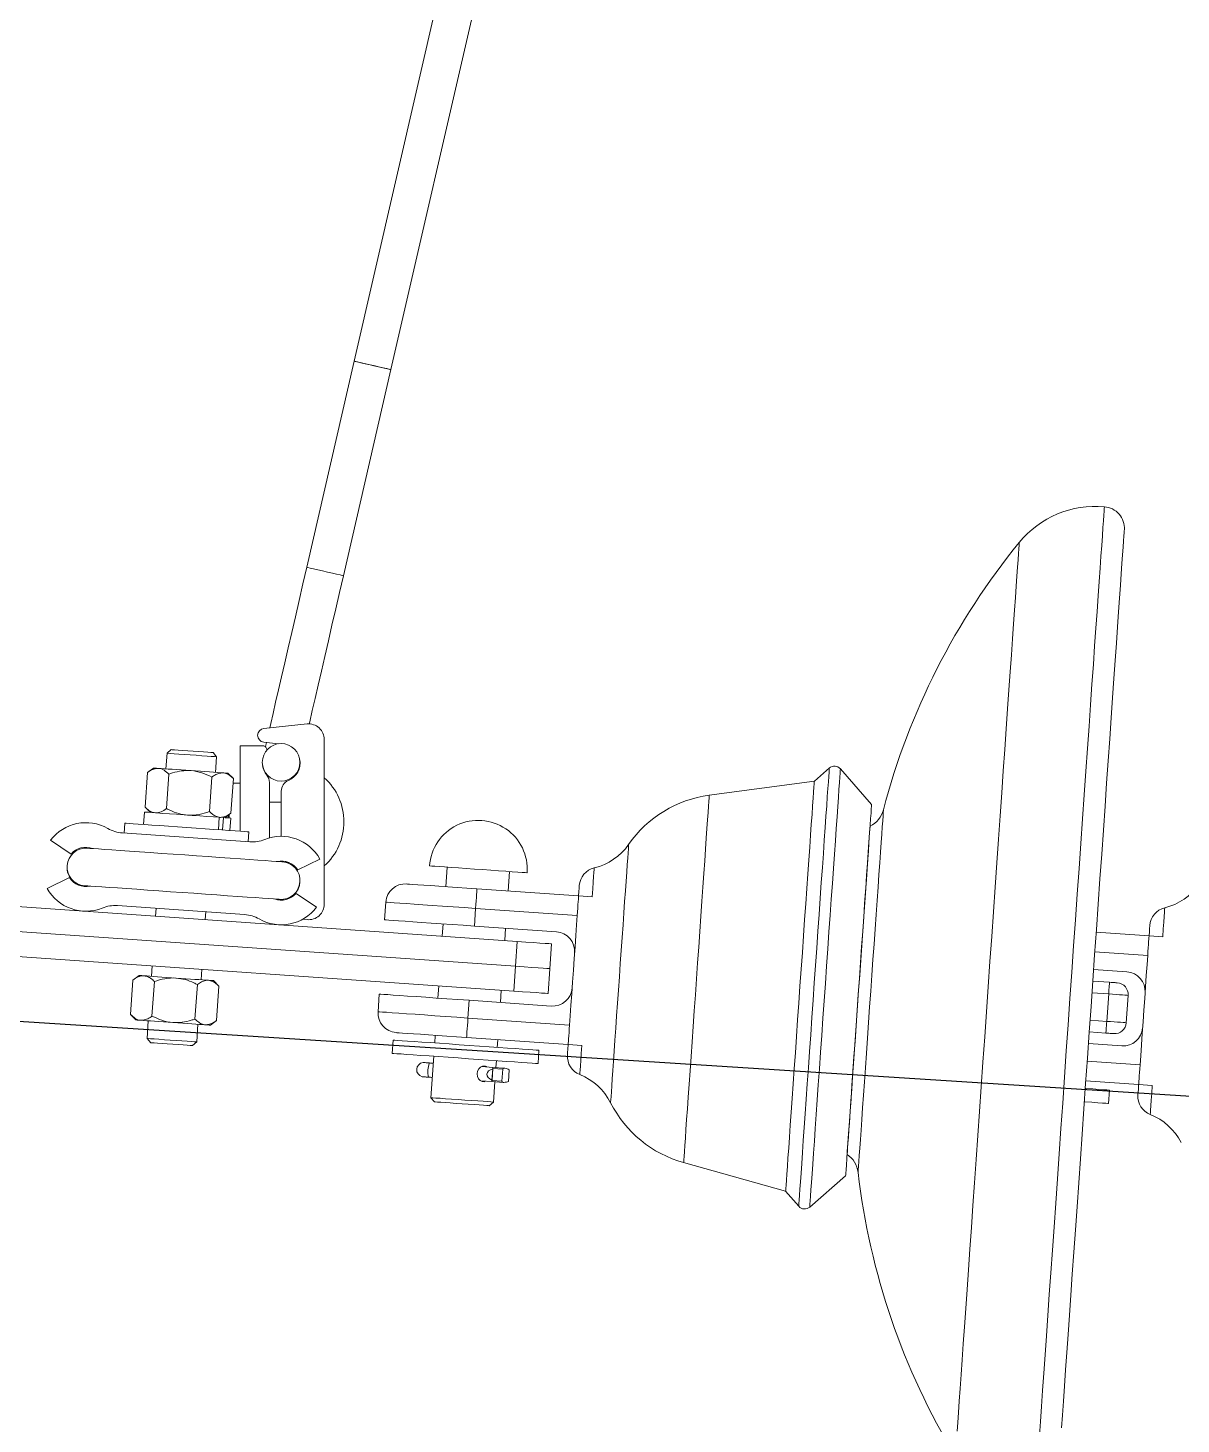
# Model space of a CAD drawing. Header units: millimetres. Extents: x 1587714 to 3094800, y -694377 to -413614.
# Drawn here: x 2355043.7 to 2355338.1, y -551056.4 to -550699.9 of the extents above; entities that cross this region are included whole.
import ezdxf

# ---------------------------------------------------------------- set-up
doc = ezdxf.new("R2010")
doc.units = ezdxf.units.MM

# ---------------------------------------------------------------- blocks, each defined once
blk = doc.blocks.new('poste RT1 vista lateral')
at = {"color": 7, "linetype": 'Continuous', "lineweight": 15}
for p, q in [((798.5706, 8549.7792), (662.911, 7960.5954)), ((672.2662, 7958.441), (808.4218, 8549.7792)), ((662.911, 7960.5954), (650.7945, 7907.9716)), ((660.1497, 7905.8182), (672.2662, 7958.441)), ((650.8714, 7867.9602), (639.8363, 7866.8034)), ((639.8197, 7863.3244), (643.4749, 7862.9057)), ((655.2884, 7821.9826), (655.2884, 7863.9824)), ((615.1303, 7860.4891), (614.8513, 7856.499)), ((616.1976, 7861.4171), (615.1303, 7860.4891)), ((627.7993, 7859.6032), (626.8715, 7860.6703)), ((639.6051, 7862.4098), (633.7837, 7862.4098)), ((633.7837, 7862.4098), (633.7837, 7840.585)), ((611.684, 7856.7202), (610.1255, 7855.5567)), ((627.5203, 7855.613), (627.7993, 7859.6032)), ((784.2155, 7856.7269), (780.3883, 7853.3995)), ((795.003, 7847.3656), (787.0371, 7856.5295)), ((609.5089, 7846.7391), (610.1255, 7855.5567)), ((614.9947, 7846.3547), (615.6114, 7855.1724)), ((625.9665, 7845.588), (626.5831, 7854.4056)), ((632.0689, 7854.0223), (630.6876, 7855.3917)), ((631.4524, 7845.2046), (632.0689, 7854.0223)), ((633.7837, 7852.8759), (631.9888, 7852.8759)), ((641.2837, 7838.877), (641.2837, 7852.998)), ((655.2885, 7854.2321), (655.2884, 7854.2321)), ((780.3883, 7853.3995), (753.5752, 7849.7832)), ((644.2837, 7850.7826), (644.2837, 7839.2823)), ((609.3826, 7845.4745), (609.1611, 7842.3073)), ((609.5089, 7846.7391), (610.8902, 7845.3686)), ((644.2837, 7847.9826), (641.2837, 7847.9826)), ((604.3342, 7842.6449), (604.157, 7840.111)), ((628.4684, 7844.1403), (628.2469, 7840.9722)), ((628.4684, 7844.1403), (629.5394, 7844.065)), ((629.5394, 7844.065), (629.3179, 7840.8978)), ((629.8938, 7844.0402), (631.4524, 7845.2046)), ((631.0197, 7844.8813), (631.0197, 7843.961)), ((631.18, 7840.7671), (631.4014, 7843.9343)), ((636.2359, 7837.868), (603.7508, 7840.1396)), ((635.8297, 7837.8966), (636.0069, 7840.4295)), ((585.385, 7838.2761), (590.6245, 7834.7418)), ((648.4833, 7830.6963), (654.1637, 7833.4668)), ((655.2884, 7831.732), (655.2885, 7831.732)), ((686.6261, 7831.4116), (686.2773, 7826.4239)), ((590.206, 7828.7566), (584.5256, 7825.9861)), ((702.2383, 7825.3081), (702.5871, 7830.2958)), ((653.3043, 7821.1768), (648.0647, 7824.7101)), ((694.2578, 7825.866), (720.1945, 7824.0521)), ((549.5718, 7823.2777), (704.5364, 7812.4411)), ((602.4534, 7821.5849), (634.9384, 7819.3133)), ((612.3613, 7820.8916), (612.2218, 7818.8965)), ((644.8297, 7823.2138), (643.4388, 7823.0546)), ((670.9651, 7822.4823), (670.6494, 7817.9686)), ((693.9091, 7820.8783), (693.5934, 7816.3645)), ((719.8457, 7819.0644), (693.9091, 7820.8783)), ((723.6772, 7823.8089), (720.1945, 7824.0521)), ((704.0935, 7806.1068), (548.0119, 7817.0207)), ((704.0923, 7806.1068), (548.0119, 7817.0207)), ((624.8909, 7818.0106), (625.0304, 7820.0057)), ((649.7943, 7818.1174), (650.8714, 7818.0039)), ((719.8457, 7819.0644), (719.6806, 7816.7031)), ((685.6129, 7816.9224), (685.3932, 7813.7801)), ((693.5934, 7816.3645), (714.5423, 7814.8997)), ((701.3542, 7812.6643), (701.5739, 7815.8066)), ((852.3521, 7814.811), (865.8388, 7813.8678)), ((869.3215, 7813.6237), (865.8388, 7813.8678)), ((548.6859, 7810.6081), (703.6494, 7799.7725)), ((704.5364, 7812.4411), (704.0935, 7806.1068)), ((712.882, 7805.4926), (713.325, 7811.8269)), ((865.4901, 7808.8801), (865.325, 7806.5188)), ((607.9806, 7803.7589), (606.4221, 7802.5954)), ((611.3359, 7806.2279), (611.1479, 7803.5376)), ((623.8169, 7802.6516), (624.005, 7805.342)), ((704.0923, 7806.1068), (703.6494, 7799.7725)), ((712.4391, 7799.1574), (712.882, 7805.4926)), ((851.6877, 7805.3095), (860.1866, 7804.7154)), ((606.4221, 7802.5954), (605.8055, 7793.7777)), ((611.9079, 7802.211), (611.2913, 7793.3934)), ((622.8797, 7801.4443), (622.2631, 7792.6266)), ((628.3655, 7801.0609), (626.9842, 7802.4304)), ((628.3655, 7801.0609), (627.7489, 7792.2432)), ((684.5073, 7801.1105), (684.2875, 7797.9681)), ((700.2485, 7796.8524), (700.4683, 7799.9947)), ((851.4785, 7802.3169), (855.7377, 7802.0184)), ((669.3241, 7799.0153), (669.0084, 7794.5015)), ((691.9524, 7792.8965), (692.2681, 7797.4102)), ((692.2681, 7797.4102), (713.2169, 7795.9454)), ((855.5284, 7799.0258), (855.0401, 7792.043)), ((860.5163, 7798.6777), (860.028, 7791.6939)), ((605.8055, 7793.7777), (607.1868, 7792.4073)), ((610.3541, 7792.186), (610.0381, 7787.6675)), ((626.1904, 7791.0788), (627.7489, 7792.2432)), ((691.9524, 7792.8965), (717.8891, 7791.0836)), ((717.8891, 7791.0836), (718.0542, 7793.4439)), ((622.7071, 7786.7815), (623.0231, 7791.3001)), ((683.6231, 7788.4667), (683.4871, 7786.5212)), ((854.8309, 7789.0503), (850.5716, 7789.3479)), ((610.0381, 7787.6675), (610.9659, 7786.5994)), ((621.6398, 7785.8536), (622.7071, 7786.7815)), ((672.8567, 7787.2641), (672.6193, 7783.869)), ((717.5403, 7786.0959), (691.6036, 7787.9088)), ((699.4481, 7785.4054), (699.5842, 7787.3509)), ((717.5403, 7786.0959), (721.023, 7785.8517)), ((850.3624, 7786.3553), (858.8612, 7785.7611)), ((682.1641, 7781.4209), (682.1534, 7781.4162)), ((683.2496, 7783.1261), (682.5105, 7772.5556)), ((699.0868, 7780.2384), (699.2107, 7782.0094)), ((709.841, 7781.2665), (710.0784, 7784.6615)), ((863.5334, 7780.8993), (863.6985, 7783.2596)), ((681.9002, 7777.796), (681.9101, 7777.7894)), ((698.3338, 7780.2908), (695.5206, 7780.4873)), ((698.2882, 7779.9561), (698.0813, 7776.9969)), ((698.109, 7776.9578), (698.3211, 7779.9904)), ((701.3171, 7780.082), (698.3338, 7780.2908)), ((700.6278, 7776.7813), (700.8398, 7779.815)), ((702.5155, 7779.6605), (702.3085, 7776.7012)), ((695.2639, 7776.8557), (698.0799, 7776.6593)), ((698.0799, 7776.6593), (701.0632, 7776.4504)), ((698.4715, 7771.4388), (698.8328, 7776.6058)), ((863.1846, 7775.9106), (849.698, 7776.8538)), ((855.4853, 7771.0822), (855.7228, 7774.4772)), ((863.1846, 7775.9106), (866.6673, 7775.6674)), ((682.5105, 7772.5556), (683.4383, 7771.4884)), ((697.4042, 7770.5119), (698.4715, 7771.4388)), ((747.0151, 7755.9693), (773.0639, 7748.6556)), ((779.2124, 7744.6311), (788.3761, 7752.5971)), ((773.0639, 7748.6556), (776.3908, 7744.8285))]:
    blk.add_line(p, q, dxfattribs=at)
at = {"color": 8, "linetype": 'Continuous', "lineweight": 15}
for p, q in [((865.4901, 7808.8801), (852.0034, 7809.8233)), ((855.5284, 7799.0258), (851.2693, 7799.3243)), ((850.7809, 7792.3405), (855.0401, 7792.043)), ((850.0468, 7781.8415), (863.5334, 7780.8993)), ((695.5101, 7780.4825), (698.3318, 7780.2851)), ((698.3211, 7779.9904), (700.8398, 7779.815)), ((695.2517, 7776.8624), (698.0786, 7776.665)), ((698.109, 7776.9578), (700.6278, 7776.7813))]:
    blk.add_line(p, q, dxfattribs=at)
at = {"color": 7, "linetype": 'Continuous', "lineweight": 15, "flags": 128}
for points in [[(672.2662, 7958.441), (672.2553, 7958.4439), (671.9961, 7958.503), (671.4101, 7958.6384), (670.5406, 7958.8387), (669.4522, 7959.0886), (668.2255, 7959.3709), (666.9517, 7959.6646), (665.725, 7959.9469), (664.6366, 7960.1977), (663.7671, 7960.398), (663.1811, 7960.5324), (662.9219, 7960.5925), (662.911, 7960.5954)], [(662.911, 7960.5954), (663.0845, 7960.5553), (663.592, 7960.438), (664.3959, 7960.253), (665.4366, 7960.0136), (666.6369, 7959.7371), (667.9078, 7959.4443), (669.155, 7959.1572), (670.2861, 7958.8969), (671.2171, 7958.6823), (671.8789, 7958.5297), (672.2227, 7958.4506), (672.2662, 7958.441)], [(650.7945, 7907.9716), (649.8167, 7903.7249), (648.8464, 7899.5106), (647.8908, 7895.3612), (646.9574, 7891.3071), (646.0532, 7887.3799), (645.185, 7883.6091), (644.3596, 7880.0242), (643.5831, 7876.652), (642.8615, 7873.5182), (642.2003, 7870.6467), (641.6045, 7868.0584), (641.3522, 7866.9627)], [(651.4375, 7867.9793), (651.5555, 7868.4924), (652.2167, 7871.3639), (652.9383, 7874.4977), (653.7148, 7877.8698), (654.5403, 7881.4557), (655.4084, 7885.2255), (656.3126, 7889.1528), (657.2461, 7893.2068), (658.2016, 7897.3572), (659.1719, 7901.5715), (660.1497, 7905.8182)], [(627.7993, 7859.6032), (627.6879, 7859.6108), (627.2241, 7859.6432), (626.4255, 7859.6995), (625.3386, 7859.7758), (624.0265, 7859.8673), (622.5657, 7859.9694), (621.0408, 7860.0762), (619.5405, 7860.1811), (618.1521, 7860.2784), (616.9563, 7860.3613), (616.0224, 7860.4271), (615.4049, 7860.4701), (615.1395, 7860.4882), (615.1303, 7860.4891)], [(616.1976, 7861.4171), (616.2053, 7861.4161), (616.4613, 7861.3989), (617.0629, 7861.357), (617.9693, 7861.2931), (619.1187, 7861.213), (620.4327, 7861.1205), (621.8218, 7861.0241), (623.1913, 7860.9278), (624.4479, 7860.8401), (625.506, 7860.7666), (626.2934, 7860.7113), (626.7566, 7860.6789), (626.8715, 7860.6703)], [(640.4967, 7863.2472), (640.2522, 7862.1848), (640.2497, 7862.1743)], [(612.957, 7856.6315), (612.4073, 7856.6697), (612.0078, 7856.6983), (611.7653, 7856.7145), (611.684, 7856.7202)], [(621.1858, 7856.0565), (619.9456, 7856.1432), (618.7266, 7856.2281), (617.5496, 7856.3101), (616.4349, 7856.3883), (615.4015, 7856.4608), (614.467, 7856.5257), (613.6475, 7856.5829), (612.957, 7856.6315)], [(648.9308, 7857.0931), (648.9735, 7857.2781), (649.077, 7857.7273)], [(629.4146, 7855.4804), (628.7241, 7855.5291), (627.9046, 7855.5863), (626.9701, 7855.6511), (625.9367, 7855.7236), (624.822, 7855.8018), (623.645, 7855.8838), (622.426, 7855.9697), (621.1858, 7856.0565)], [(629.4146, 7855.4804), (629.9643, 7855.4423), (630.3638, 7855.4146), (630.6063, 7855.3975), (630.6876, 7855.3917)], [(773.0639, 7748.6556), (773.0764, 7748.8348), (773.1139, 7749.3699), (773.176, 7750.2587), (773.2623, 7751.4937), (773.3724, 7753.0673), (773.5053, 7754.9679), (773.6602, 7757.1833), (773.8361, 7759.6991), (774.0317, 7762.4962), (774.2458, 7765.5575), (774.4767, 7768.8601), (774.7231, 7772.383), (774.9831, 7776.1014), (775.255, 7779.9904), (775.537, 7784.0226), (775.8271, 7788.1711), (776.1233, 7792.4073), (776.4237, 7796.7026), (776.7261, 7801.0275), (777.0285, 7805.3524), (777.3289, 7809.6478), (777.6251, 7813.884), (777.9152, 7818.0335), (778.1972, 7822.0656), (778.4691, 7825.9547), (778.7291, 7829.6731), (778.9755, 7833.1959), (779.2065, 7836.4985), (779.4205, 7839.5588), (779.6161, 7842.3569), (779.792, 7844.8718), (779.9469, 7847.0881), (780.0799, 7848.9888), (780.1899, 7850.5623), (780.2763, 7851.7973), (780.3384, 7852.6862), (780.3758, 7853.2212), (780.3883, 7853.3995)], [(609.3826, 7845.4745), (609.3975, 7845.4735), (609.6781, 7845.4535), (610.3056, 7845.4096), (611.2597, 7845.3429), (612.5094, 7845.2561), (614.0144, 7845.1502), (615.7259, 7845.031), (617.5884, 7844.9004), (619.5417, 7844.764), (621.5225, 7844.6257), (623.4667, 7844.4893), (625.3114, 7844.3606), (626.9968, 7844.2423), (628.4684, 7844.1403)], [(788.3761, 7752.5971), (788.3884, 7752.7726), (788.4251, 7753.298), (788.486, 7754.1678), (788.5706, 7755.378), (788.6783, 7756.9182), (788.8082, 7758.7769), (788.9596, 7760.9408), (789.1311, 7763.3936), (789.3215, 7766.1173), (789.5295, 7769.0918), (789.7535, 7772.2952), (789.9919, 7775.7027), (790.2428, 7779.2914), (790.5044, 7783.0327), (790.7747, 7786.8989), (791.0519, 7790.8623), (791.3338, 7794.8935), (791.6183, 7798.9619), (791.9033, 7803.0379), (792.1867, 7807.092), (792.4665, 7811.0926), (792.7406, 7815.0113), (793.0068, 7818.8193), (793.2633, 7822.4871), (793.5081, 7825.9881), (793.7395, 7829.2973), (793.9557, 7832.3882), (794.1551, 7835.2406), (794.3363, 7837.8308), (794.4979, 7840.1415), (794.6386, 7842.1547), (794.7576, 7843.8561), (794.8538, 7845.2322), (794.9266, 7846.2727), (794.9754, 7846.9718), (795, 7847.3217), (795.003, 7847.3656)], [(620.1705, 7841.5377), (617.8103, 7841.7027), (615.5027, 7841.8639), (613.2994, 7842.0174), (611.2496, 7842.1614), (609.3991, 7842.2902), (607.7892, 7842.4027), (606.4559, 7842.4962), (605.4289, 7842.5677), (604.7313, 7842.6173), (604.3785, 7842.6421), (604.3342, 7842.6449)], [(636.0069, 7840.4295), (635.9626, 7840.4334), (635.6098, 7840.4582), (634.9122, 7840.5068), (633.8852, 7840.5783), (632.5519, 7840.6718), (630.942, 7840.7843), (629.0915, 7840.9131), (627.0417, 7841.0571), (624.8384, 7841.2106), (622.5308, 7841.3727), (620.1705, 7841.5377)], [(788.7609, 7758.0788), (788.7734, 7758.2581), (788.8108, 7758.7922), (788.8728, 7759.6781), (788.9588, 7760.9084), (789.0681, 7762.4714), (789.1998, 7764.3549), (789.3528, 7766.5427), (789.5256, 7769.0156), (789.717, 7771.7516), (789.9252, 7774.73), (790.1485, 7777.9229), (790.385, 7781.3036), (790.6326, 7784.8446), (790.8892, 7788.5144), (791.1526, 7792.2823), (791.4206, 7796.1152), (791.691, 7799.9814), (791.9614, 7803.8476), (792.2294, 7807.6813), (792.4929, 7811.4483), (792.7495, 7815.1181), (792.9971, 7818.6591), (793.2335, 7822.0398), (793.4568, 7825.2337), (793.665, 7828.2111), (793.8564, 7830.9481), (794.0293, 7833.42), (794.1822, 7835.6078), (794.3139, 7837.4913), (794.4232, 7839.0543), (794.5092, 7840.2846), (794.5712, 7841.1705), (794.6086, 7841.7056), (794.6211, 7841.8839), (794.6211, 7841.8839)], [(644.6185, 7832.7706), (644.4367, 7832.783), (643.8939, 7832.8211), (642.9979, 7832.8841), (641.7619, 7832.9699), (640.2039, 7833.0796), (638.3466, 7833.2093), (636.2172, 7833.358), (633.8465, 7833.524), (631.2693, 7833.7042), (628.523, 7833.8959), (625.6478, 7834.0971), (622.6855, 7834.3041), (619.6795, 7834.5149), (616.6734, 7834.7247), (613.7112, 7834.9316), (610.8359, 7835.1328), (608.0897, 7835.3245), (605.5124, 7835.5048), (603.1418, 7835.6707), (601.0123, 7835.8195), (599.155, 7835.9501), (597.597, 7836.0589), (596.361, 7836.1447), (595.465, 7836.2076), (594.9222, 7836.2458), (594.7404, 7836.2582)], [(645.3852, 7832.8593), (645.7367, 7832.6123), (646.1299, 7832.413)], [(707.0762, 7829.982), (706.9796, 7829.9887), (706.54, 7830.0192), (705.757, 7830.0736), (704.6532, 7830.1508), (703.2605, 7830.2481), (701.6187, 7830.3635), (699.7753, 7830.4923), (697.7831, 7830.6315), (695.6996, 7830.7774), (693.5846, 7830.9252), (691.4991, 7831.0711), (689.5029, 7831.2104), (687.6535, 7831.3401), (686.0042, 7831.4555), (684.6024, 7831.5527), (683.4883, 7831.6309), (682.6941, 7831.6863), (682.2426, 7831.7177), (682.137, 7831.7254)], [(594.0707, 7826.6814), (594.2525, 7826.669), (594.7954, 7826.6308), (595.6913, 7826.5688), (596.9273, 7826.4821), (598.4853, 7826.3733), (600.3426, 7826.2436), (602.4721, 7826.0939), (604.8428, 7825.9289), (607.42, 7825.7487), (610.1663, 7825.556), (613.0415, 7825.3548), (616.0037, 7825.1479), (619.0098, 7824.9381), (622.0159, 7824.7273), (624.9781, 7824.5203), (627.8533, 7824.3191), (630.5996, 7824.1274), (633.1768, 7823.9472), (635.5475, 7823.7813), (637.677, 7823.6325), (639.5343, 7823.5028), (641.0923, 7823.3941), (642.3283, 7823.3073), (643.2242, 7823.2443), (643.7671, 7823.2062), (643.9489, 7823.1938)], [(594.0726, 7826.6108), (594.2544, 7826.5984), (594.7974, 7826.5612), (595.1989, 7826.5336)], [(676.3017, 7827.121), (676.4844, 7827.1086), (677.029, 7827.0705), (677.9243, 7827.0075), (679.1521, 7826.9217), (680.6875, 7826.8149), (682.4991, 7826.6881), (684.55, 7826.545), (686.7986, 7826.3876), (689.199, 7826.2198), (691.7024, 7826.0443), (694.2578, 7825.866)], [(694.2578, 7825.866), (694.2511, 7825.7697), (694.2313, 7825.4864), (694.199, 7825.0248), (694.1557, 7824.405), (694.1028, 7823.6487), (694.0425, 7822.7866), (693.9771, 7821.851), (693.9091, 7820.8783)], [(720.1945, 7824.0521), (720.2746, 7825.1984), (720.3328, 7826.03), (720.3681, 7826.5345), (720.3799, 7826.7033)], [(642.559, 7823.2892), (643.2309, 7823.2434), (643.7738, 7823.2062), (643.9489, 7823.1938)], [(720.1945, 7824.0521), (720.1878, 7823.9558), (720.1679, 7823.6725), (720.1357, 7823.2119), (720.0923, 7822.5911), (720.0395, 7821.8358), (719.9792, 7820.9727), (719.9138, 7820.0371), (719.8457, 7819.0644)], [(670.6494, 7817.9686), (670.6947, 7817.9657), (671.0559, 7817.94), (671.7724, 7817.8904), (672.8331, 7817.816), (674.2212, 7817.7187), (675.9148, 7817.6005), (677.8872, 7817.4622), (680.1073, 7817.3077), (682.5401, 7817.137), (685.1472, 7816.9549), (687.8875, 7816.7632), (690.7178, 7816.5658), (693.5934, 7816.3645)], [(718.0542, 7793.4439), (718.2475, 7796.2086), (718.4493, 7799.0954), (718.6569, 7802.0642), (718.8674, 7805.074), (719.0779, 7808.0838), (719.2855, 7811.0526), (719.4873, 7813.9384), (719.6806, 7816.7031)], [(865.8388, 7813.8678), (865.8322, 7813.7715), (865.8123, 7813.4882), (865.7801, 7813.0267), (865.7367, 7812.4068), (865.6839, 7811.6505), (865.6235, 7810.7884), (865.5581, 7809.8528), (865.4901, 7808.8801)], [(865.8388, 7813.8678), (865.919, 7815.0141), (865.9772, 7815.8457), (866.0124, 7816.3502), (866.0242, 7816.519)], [(704.5364, 7812.4411), (706.7589, 7812.2857), (708.7003, 7812.1502), (710.3309, 7812.0358), (711.6257, 7811.9452), (712.565, 7811.8804), (713.1343, 7811.8403), (713.325, 7811.8269)], [(863.6985, 7783.2596), (863.8918, 7786.0243), (864.0937, 7788.9111), (864.3013, 7791.8789), (864.5117, 7794.8897), (864.7222, 7797.8995), (864.9298, 7800.8673), (865.1316, 7803.7541), (865.325, 7806.5188)], [(609.2536, 7803.6702), (608.7039, 7803.7083), (608.3044, 7803.7369), (608.0619, 7803.7531), (607.9806, 7803.7589)], [(617.4824, 7803.0951), (616.2421, 7803.1819), (615.0231, 7803.2668), (613.8462, 7803.3488), (612.7315, 7803.427), (611.6981, 7803.4995), (610.7636, 7803.5643), (609.9441, 7803.6215), (609.2536, 7803.6702)], [(625.7112, 7802.5191), (625.0207, 7802.5677), (624.2012, 7802.6249), (623.2667, 7802.6907), (622.2333, 7802.7623), (621.1186, 7802.8405), (619.9416, 7802.9225), (618.7226, 7803.0083), (617.4824, 7803.0951)], [(712.882, 7805.4926), (712.6913, 7805.506), (712.122, 7805.5451), (711.1827, 7805.6109), (709.8879, 7805.7015), (708.2573, 7805.8159), (706.3159, 7805.9514), (704.0935, 7806.1068)], [(626.9842, 7802.4304), (626.9029, 7802.4361), (626.6604, 7802.4533), (626.2609, 7802.4809), (625.7112, 7802.5191)], [(712.4391, 7799.1574), (712.4391, 7799.1574), (712.2482, 7799.1707), (711.6787, 7799.2108), (710.7392, 7799.2766), (709.4442, 7799.3672), (707.8135, 7799.4816), (705.872, 7799.6171), (703.6494, 7799.7725)], [(855.7377, 7802.0184), (855.7337, 7801.9612), (855.7218, 7801.7905), (855.7024, 7801.5139), (855.6764, 7801.142), (855.6447, 7800.689), (855.6085, 7800.1711), (855.5693, 7799.6094), (855.5284, 7799.0258)], [(855.7377, 7802.0184), (856.1269, 7801.9917), (856.5012, 7801.965), (856.8462, 7801.9412), (857.1485, 7801.9202), (857.3966, 7801.903), (857.581, 7801.8897), (857.6945, 7801.882), (857.7328, 7801.8792)], [(669.3241, 7799.0153), (669.3693, 7799.0115), (669.7305, 7798.9867), (670.447, 7798.9361), (671.5077, 7798.8627), (672.8958, 7798.7654), (674.5894, 7798.6472), (676.5618, 7798.5089), (678.7819, 7798.3534), (681.2147, 7798.1837), (683.8218, 7798.0015), (686.5621, 7797.8098), (689.3924, 7797.6115), (692.2681, 7797.4102)], [(860.5163, 7798.6777), (860.4204, 7798.6844), (860.1366, 7798.7034), (859.6757, 7798.7359), (859.0553, 7798.7797), (858.2995, 7798.8322), (857.4372, 7798.8923), (856.5015, 7798.9581), (855.5284, 7799.0258)], [(608.4598, 7792.3186), (609.1503, 7792.2699), (609.9698, 7792.2127), (610.9043, 7792.1479), (611.9377, 7792.0754), (613.0524, 7791.9972), (614.2294, 7791.9152), (615.4484, 7791.8303), (616.6886, 7791.7435)], [(691.9524, 7792.8965), (691.8844, 7791.9238), (691.819, 7790.9882), (691.7586, 7790.1261), (691.7058, 7789.3698), (691.6624, 7788.7499), (691.6302, 7788.2884), (691.6103, 7788.0051), (691.6036, 7787.9088)], [(855.0401, 7792.043), (854.9993, 7791.4593), (854.96, 7790.8976), (854.9239, 7790.3807), (854.8921, 7789.9268), (854.8662, 7789.5548), (854.8468, 7789.2783), (854.8349, 7789.1076), (854.8309, 7789.0503)], [(855.0401, 7792.043), (856.0132, 7791.9753), (856.9489, 7791.9095), (857.8112, 7791.8494), (858.5671, 7791.7969), (859.1874, 7791.7531), (859.6483, 7791.7206), (859.9321, 7791.7006), (860.028, 7791.6939)], [(624.9174, 7791.1675), (624.2269, 7791.2161), (623.4074, 7791.2734), (622.4729, 7791.3392), (621.4395, 7791.4107), (620.3248, 7791.4889), (619.1478, 7791.5709), (617.9288, 7791.6567), (616.6886, 7791.7435)], [(624.9174, 7791.1675), (625.4671, 7791.1294), (625.8666, 7791.1017), (626.1091, 7791.0845), (626.1904, 7791.0788)], [(691.6036, 7787.9088), (689.0482, 7788.0881), (686.5448, 7788.2626), (684.1444, 7788.4305), (681.8958, 7788.5878), (679.8449, 7788.7318), (678.0333, 7788.8577), (676.498, 7788.9655), (675.2701, 7789.0513), (674.3748, 7789.1142), (673.8302, 7789.1524), (673.6475, 7789.1648)], [(717.8891, 7791.0836), (717.821, 7790.1099), (717.7556, 7789.1743), (717.6953, 7788.3122), (717.6425, 7787.5559), (717.5991, 7786.936), (717.5669, 7786.4754), (717.547, 7786.1912), (717.5403, 7786.0959)], [(856.826, 7788.9111), (856.7876, 7788.914), (856.6741, 7788.9216), (856.4897, 7788.934), (856.2417, 7788.9521), (855.9393, 7788.9731), (855.5943, 7788.9969), (855.2201, 7789.0236), (854.8309, 7789.0503)], [(610.0381, 7787.6675), (610.0473, 7787.6666), (610.3126, 7787.6475), (610.9302, 7787.6046), (611.864, 7787.5397), (613.0599, 7787.4558), (614.4483, 7787.3585), (615.9486, 7787.2536), (617.4734, 7787.1468), (618.9343, 7787.0448), (620.2464, 7786.9532), (621.3332, 7786.8769), (622.1318, 7786.8216), (622.5957, 7786.7892), (622.7071, 7786.7815)], [(621.6398, 7785.8536), (621.5248, 7785.8613), (621.0617, 7785.8937), (620.2743, 7785.949), (619.2162, 7786.0224), (617.9596, 7786.1111), (616.59, 7786.2065), (615.2009, 7786.3038), (613.887, 7786.3953), (612.7376, 7786.4754), (611.8312, 7786.5393), (611.2295, 7786.5813), (610.9736, 7786.5994), (610.9659, 7786.5994)], [(684.6686, 7786.4382), (682.3236, 7786.6023), (680.1567, 7786.7539), (678.2099, 7786.8903), (676.5211, 7787.0085), (675.1233, 7787.1058), (674.0435, 7787.1811), (673.303, 7787.2336), (672.9159, 7787.2603), (672.8567, 7787.2641)], [(710.0784, 7784.6615), (709.9223, 7784.673), (709.4078, 7784.7083), (708.5442, 7784.7693), (707.3482, 7784.8523), (705.8431, 7784.9581), (704.0582, 7785.0831), (702.0283, 7785.2252), (699.7928, 7785.3806), (697.3952, 7785.5484), (694.8823, 7785.7239), (692.3029, 7785.9051), (689.7072, 7786.0863), (687.1458, 7786.2656), (684.6686, 7786.4382)], [(717.3549, 7783.4446), (717.3667, 7783.6134), (717.402, 7784.1179), (717.4602, 7784.9495), (717.5403, 7786.0959)], [(684.4311, 7783.0431), (682.0862, 7783.2072), (679.9193, 7783.3588), (677.9724, 7783.4952), (676.2837, 7783.6134), (674.8858, 7783.7107), (673.8061, 7783.7861), (673.0656, 7783.8385), (672.6785, 7783.8652), (672.6193, 7783.869)], [(682.1641, 7781.4209), (681.8347, 7781.4448), (681.5258, 7781.4658), (681.2467, 7781.4858), (681.0058, 7781.502), (680.8105, 7781.5163), (680.6666, 7781.5259), (680.5784, 7781.5325), (680.5488, 7781.5344)], [(683.1257, 7781.3542), (682.511, 7781.3971), (682.1641, 7781.4209)], [(709.841, 7781.2665), (709.6848, 7781.2769), (709.1704, 7781.3132), (708.3068, 7781.3733), (707.1108, 7781.4572), (705.6057, 7781.563), (703.8208, 7781.687), (701.7908, 7781.8291), (699.5553, 7781.9855), (697.1578, 7782.1534), (694.6448, 7782.3288), (692.0655, 7782.5091), (689.4698, 7782.6912), (686.9084, 7782.8705), (684.4311, 7783.0431)], [(680.2948, 7777.9028), (680.3245, 7777.9009), (680.4126, 7777.8943), (680.5565, 7777.8847), (680.7519, 7777.8704), (680.9927, 7777.8542), (681.2719, 7777.8342), (681.5808, 7777.8122), (681.9101, 7777.7894)], [(681.9101, 7777.7894), (682.257, 7777.7655), (682.8718, 7777.7226)], [(696.4617, 7776.7718), (696.0789, 7776.6373), (695.5648, 7776.6936), (695.0762, 7776.9568), (694.6606, 7777.406), (694.3812, 7778.0049), (694.2982, 7778.6725), (694.4213, 7779.3171), (694.7239, 7779.8808), (695.173, 7780.3204), (695.7085, 7780.5779), (696.15, 7780.6237), (696.15, 7780.6237)], [(863.5334, 7780.8993), (863.4654, 7779.9256), (863.4, 7778.99), (863.3397, 7778.1279), (863.2868, 7777.3716), (863.2434, 7776.7518), (863.2112, 7776.2911), (863.1914, 7776.0069), (863.1846, 7775.9106)], [(855.7228, 7774.4772), (855.5666, 7774.4887), (855.0522, 7774.524), (854.1886, 7774.585), (852.9925, 7774.668), (851.4875, 7774.7738), (849.7025, 7774.8988), (849.5619, 7774.9083)], [(862.9993, 7773.2594), (863.0111, 7773.4292), (863.0464, 7773.9327), (863.1045, 7774.7653), (863.1846, 7775.9106)], [(682.5105, 7772.5556), (682.5891, 7772.5499), (683.014, 7772.5203), (683.7885, 7772.4659), (684.8765, 7772.3897), (686.227, 7772.2952), (687.7768, 7772.1875), (689.4536, 7772.0702), (691.1789, 7771.9491), (692.872, 7771.8308), (694.4538, 7771.7202), (695.8502, 7771.6229), (696.9961, 7771.5428), (697.8378, 7771.4837), (698.336, 7771.4484), (698.4715, 7771.4388)], [(697.4042, 7770.5119), (697.2427, 7770.5224), (696.7394, 7770.5576), (695.9193, 7770.6149), (694.8236, 7770.6921), (693.507, 7770.7837), (692.0358, 7770.8867), (690.4835, 7770.9954), (688.9282, 7771.1041), (687.4477, 7771.208), (686.1163, 7771.3006), (685.0008, 7771.3788), (684.1571, 7771.4379), (683.6275, 7771.4751), (683.4385, 7771.4884), (683.4383, 7771.4884)], [(855.4853, 7771.0822), (855.3292, 7771.0927), (854.8148, 7771.1289), (853.9512, 7771.189), (852.7551, 7771.2729), (851.2501, 7771.3778), (849.4651, 7771.5027), (849.3245, 7771.5132)]]:
    blk.add_lwpolyline(points, dxfattribs=at)
at = {"color": 5, "linetype": 'Continuous', "lineweight": 15, "flags": 128}
for points in [[(837.8536, 7686.3377), (838.1008, 7689.873), (838.3687, 7693.7048), (838.6566, 7697.8219), (838.9637, 7702.2135), (839.2891, 7706.8665), (839.6319, 7711.7693), (839.9912, 7716.9077), (840.366, 7722.2664), (840.7551, 7727.8321), (841.1576, 7733.5875), (841.5723, 7739.5175), (841.998, 7745.6057), (842.4336, 7751.8351), (842.8779, 7758.1885), (843.3296, 7764.6477), (843.7874, 7771.1947), (844.25, 7777.8113), (844.7163, 7784.4794), (845.1849, 7791.1799), (845.6544, 7797.8947), (846.1236, 7804.6057), (846.5912, 7811.2919), (847.0559, 7817.9371), (847.5163, 7824.5213), (847.9712, 7831.0263), (848.4193, 7837.435), (848.8594, 7843.7283), (849.2902, 7849.889), (849.7106, 7855.9), (850.1193, 7861.7451), (850.5153, 7867.408), (850.8973, 7872.8716), (851.2645, 7878.1226), (851.6156, 7883.1446), (851.9499, 7887.9244), (852.2663, 7892.4487), (852.5638, 7896.704), (852.8419, 7900.6798), (853.0995, 7904.3648), (853.3361, 7907.7475), (853.5509, 7910.8202), (853.7434, 7913.5735), (853.9131, 7915.9997), (854.0593, 7918.0911), (854.1819, 7919.8439), (854.2804, 7921.2515), (854.3544, 7922.3111), (854.4039, 7923.0187), (854.4287, 7923.3725), (854.4318, 7923.4173)], [(843.5054, 7688.2966), (843.7322, 7691.54), (843.9805, 7695.0905), (844.2494, 7698.9367), (844.5382, 7703.0661), (844.8461, 7707.4683), (845.172, 7712.1298), (845.5151, 7717.0365), (845.8744, 7722.1739), (846.2488, 7727.5279), (846.6371, 7733.0821), (847.0384, 7738.8203), (847.4513, 7744.7255), (847.8748, 7750.7813), (848.3074, 7756.9687), (848.7481, 7763.2706), (849.1954, 7769.6669), (849.6481, 7776.1414), (850.1049, 7782.6731), (850.5643, 7789.243), (851.0251, 7795.8319), (851.4859, 7802.4218), (851.9453, 7808.9917), (852.402, 7815.5234), (852.8547, 7821.9969), (853.302, 7828.3942), (853.7427, 7834.6961), (854.1753, 7840.8835), (854.5988, 7846.9393), (855.0118, 7852.8445), (855.413, 7858.5827), (855.8014, 7864.1369), (856.1758, 7869.4909), (856.535, 7874.6283), (856.8782, 7879.535), (857.2041, 7884.1965), (857.5119, 7888.5987), (857.8007, 7892.7281), (858.0696, 7896.5743), (858.3179, 7900.1248), (858.5447, 7903.3682), (858.7496, 7906.2979), (858.9317, 7908.9024), (859.0906, 7911.176), (859.2259, 7913.11), (859.3372, 7914.7017), (859.4241, 7915.9434), (859.4863, 7916.8332), (859.5237, 7917.3682), (859.5362, 7917.5465)], [(791.5528, 7753.464), (791.5651, 7753.6395), (791.602, 7754.1668), (791.6632, 7755.0414), (791.7481, 7756.2563), (791.8562, 7757.8013), (791.9866, 7759.6667), (792.1383, 7761.8372), (792.3103, 7764.2958), (792.5011, 7767.0252), (792.7094, 7770.0026), (792.9335, 7773.2079), (793.1717, 7776.6144), (793.4222, 7780.1974), (793.6832, 7783.9291), (793.9525, 7787.781), (794.2283, 7791.7244), (794.5083, 7795.7289), (794.7905, 7799.7649), (795.0727, 7803.7999), (795.3527, 7807.8043), (795.6285, 7811.7487), (795.8978, 7815.6006), (796.1588, 7819.3324), (796.4094, 7822.9153), (796.6476, 7826.3218), (796.8717, 7829.5262), (797.0799, 7832.5045), (797.2707, 7835.233), (797.4427, 7837.6925), (797.5944, 7839.8621), (797.7249, 7841.7275), (797.8329, 7843.2734), (797.9179, 7844.4884), (797.979, 7845.3619), (798.0159, 7845.8893), (798.0282, 7846.0658)]]:
    blk.add_lwpolyline(points, dxfattribs=at)
at = {"color": 8, "linetype": 'Continuous', "lineweight": 15, "flags": 128}
for points in [[(816.8371, 7687.3753), (816.9947, 7689.6288), (817.1753, 7692.2104), (817.3782, 7695.1125), (817.6029, 7698.3263), (817.8487, 7701.8416), (818.1149, 7705.6477), (818.4006, 7709.7342), (818.705, 7714.0868), (819.0271, 7718.694), (819.3661, 7723.5405), (819.7208, 7728.6122), (820.0901, 7733.8946), (820.473, 7739.3696), (820.8682, 7745.0221), (821.2747, 7750.8347), (821.6911, 7756.7894), (822.1161, 7762.8682), (822.5486, 7769.0537), (822.9872, 7775.3251), (823.4305, 7781.6641), (823.8772, 7788.0528), (824.3259, 7794.4701), (824.7754, 7800.8969), (825.2241, 7807.3151), (825.6708, 7813.7028), (826.1141, 7820.0428), (826.5527, 7826.3142), (826.9852, 7832.4988), (827.4103, 7838.5775), (827.8267, 7844.5323), (828.2331, 7850.3449), (828.6284, 7855.9973), (829.0113, 7861.4733), (829.3806, 7866.7548), (829.7352, 7871.8264), (830.0742, 7876.6739), (830.3963, 7881.2802), (830.7007, 7885.6337), (830.9864, 7889.7192), (831.2526, 7893.5254), (831.4984, 7897.0416), (831.7232, 7900.2545), (831.9261, 7903.1565), (832.1066, 7905.7391), (832.2642, 7907.9926), (832.3984, 7909.9104), (832.5087, 7911.4888), (832.5948, 7912.7209), (832.6566, 7913.604), (832.6937, 7914.1343), (832.7061, 7914.3116), (832.7061, 7914.3116)], [(660.1497, 7905.8182), (660.1388, 7905.8201), (659.8797, 7905.8802), (659.2936, 7906.0147), (658.4241, 7906.215), (657.3357, 7906.4658), (656.1091, 7906.7481), (654.8352, 7907.0418), (653.6086, 7907.3241), (652.5202, 7907.5749), (651.6507, 7907.7752), (651.0646, 7907.9096), (650.8054, 7907.9697), (650.7945, 7907.9716)], [(776.3908, 7744.8285), (776.4032, 7745.0058), (776.4402, 7745.5351), (776.5017, 7746.4135), (776.5871, 7747.6361), (776.6961, 7749.1944), (776.8279, 7751.0788), (776.9817, 7753.278), (777.1564, 7755.7766), (777.3511, 7758.5604), (777.5644, 7761.6112), (777.795, 7764.909), (778.0415, 7768.4338), (778.3023, 7772.1636), (778.5757, 7776.0737), (778.86, 7780.1402), (779.1535, 7784.3373), (779.4543, 7788.6384), (779.7604, 7793.0157), (780.0699, 7797.4427), (780.3809, 7801.8897), (780.6915, 7806.3309), (780.9995, 7810.7369), (781.3032, 7815.079), (781.6006, 7819.3314), (781.8897, 7823.4665), (782.1688, 7827.4577), (782.4362, 7831.2809), (782.69, 7834.9106), (782.9287, 7838.3248), (783.1509, 7841.5024), (783.355, 7844.4216), (783.5399, 7847.0643), (783.7043, 7849.4151), (783.8471, 7851.4588), (783.9676, 7853.1821), (784.0649, 7854.5735), (784.1384, 7855.6244), (784.1877, 7856.3292), (784.2124, 7856.683), (784.2155, 7856.7269)], [(779.2124, 7744.6311), (779.2247, 7744.8084), (779.2617, 7745.3377), (779.3232, 7746.2161), (779.4087, 7747.4387), (779.5177, 7748.997), (779.6494, 7750.8814), (779.8032, 7753.0806), (779.9779, 7755.5792), (780.1726, 7758.363), (780.3859, 7761.4138), (780.6165, 7764.7116), (780.863, 7768.2364), (781.1238, 7771.9662), (781.3972, 7775.8763), (781.6816, 7779.9428), (781.9751, 7784.1399), (782.2758, 7788.4409), (782.5819, 7792.8183), (782.8915, 7797.2453), (783.2025, 7801.6932), (783.513, 7806.1335), (783.8211, 7810.5395), (784.1248, 7814.8816), (784.4221, 7819.134), (784.7112, 7823.2691), (784.9904, 7827.2612), (785.2577, 7831.0835), (785.5115, 7834.7132), (785.7503, 7838.1274), (785.9724, 7841.305), (786.1766, 7844.2242), (786.3614, 7846.8678), (786.5258, 7849.2186), (786.6687, 7851.2614), (786.7891, 7852.9847), (786.8864, 7854.3761), (786.96, 7855.427), (787.0092, 7856.1318), (787.034, 7856.4856), (787.0371, 7856.5295)], [(747.0151, 7755.9693), (747.0276, 7756.1476), (747.065, 7756.6817), (747.1269, 7757.5676), (747.213, 7758.7979), (747.3224, 7760.3638), (747.4546, 7762.253), (747.6083, 7764.4522), (747.7825, 7766.9432), (747.9758, 7769.7079), (748.1868, 7772.7253), (748.4138, 7775.9717), (748.6552, 7779.423), (748.909, 7783.0527), (749.1734, 7786.833), (749.4463, 7790.7355), (749.7256, 7794.7304), (750.0093, 7798.7883), (750.2952, 7802.8758), (750.5811, 7806.9642), (750.8648, 7811.0211), (751.1441, 7815.017), (751.417, 7818.9194), (751.6814, 7822.6998), (751.9352, 7826.3295), (752.1766, 7829.7808), (752.4036, 7833.0271), (752.6145, 7836.0445), (752.8079, 7838.8093), (752.9821, 7841.3002), (753.1358, 7843.4985), (753.2679, 7845.3887), (753.3774, 7846.9546), (753.4635, 7848.1848), (753.5254, 7849.0708), (753.5628, 7849.6048), (753.5752, 7849.7832), (753.5752, 7849.7832)], [(728.3695, 7771.2805), (728.3818, 7771.456), (728.4183, 7771.9777), (728.4787, 7772.8426), (728.5625, 7774.0395), (728.6686, 7775.5568), (728.796, 7777.3793), (728.9433, 7779.485), (729.1089, 7781.8539), (729.2911, 7784.4603), (729.4881, 7787.2765), (729.6976, 7790.273), (729.9174, 7793.4172), (730.1453, 7796.6759), (730.3788, 7800.0147), (730.6155, 7803.3993), (730.8527, 7806.7925), (731.0881, 7810.158), (731.3191, 7813.4615), (731.5433, 7816.6678), (731.7583, 7819.7415), (731.9617, 7822.6521), (732.1516, 7825.3663), (732.3258, 7827.8573), (732.4824, 7830.0984), (732.62, 7832.0649), (732.7369, 7833.7367), (732.8319, 7835.0956), (732.9041, 7836.1285), (732.9527, 7836.8227), (732.9771, 7837.1718), (732.9801, 7837.2157)], [(724.1951, 7831.2151), (724.1919, 7831.1694), (724.1662, 7830.8012), (724.1152, 7830.0726), (724.0396, 7828.9912), (723.9404, 7827.5721), (723.819, 7825.8374), (723.6772, 7823.8089)], [(693.9091, 7820.8783), (691.0334, 7821.0785), (688.2031, 7821.2769), (685.4628, 7821.4686), (682.8557, 7821.6507), (680.4229, 7821.8205), (678.2028, 7821.9759), (676.2304, 7822.1142), (674.5368, 7822.2325), (673.1487, 7822.3298), (672.088, 7822.4041), (671.3715, 7822.4537), (671.0104, 7822.4795), (670.9651, 7822.4823)], [(869.8394, 7821.0309), (869.8362, 7820.9841), (869.8105, 7820.617), (869.7596, 7819.8874), (869.6839, 7818.8059), (869.5847, 7817.3878), (869.4634, 7815.6521), (869.3215, 7813.6237)], [(669.0084, 7794.5015), (669.0537, 7794.4977), (669.4149, 7794.4729), (670.1314, 7794.4224), (671.1921, 7794.349), (672.5802, 7794.2517), (674.2738, 7794.1334), (676.2462, 7793.9951), (678.4663, 7793.8397), (680.8991, 7793.6699), (683.5062, 7793.4878), (686.2465, 7793.2961), (689.0768, 7793.0977), (691.9524, 7792.8965)], [(721.023, 7785.8517), (720.8812, 7783.8233), (720.7598, 7782.0876), (720.6606, 7780.6695), (720.585, 7779.588), (720.534, 7778.8584), (720.5083, 7778.4913), (720.5051, 7778.4455)], [(682.1534, 7781.4162), (681.3821, 7781.4705), (680.8023, 7781.5106), (680.5123, 7781.5316), (680.4901, 7781.5325)], [(681.9002, 7777.796), (681.1289, 7777.8504), (680.5491, 7777.8904), (680.2591, 7777.9105), (680.2369, 7777.9124)], [(866.6673, 7775.6674), (866.5255, 7773.639), (866.4042, 7771.9033), (866.305, 7770.4852), (866.2294, 7769.4037), (866.1783, 7768.6741), (866.1527, 7768.307), (866.1494, 7768.2612)]]:
    blk.add_lwpolyline(points, dxfattribs=at)
at = {"color": 7, "linetype": 'Continuous', "lineweight": 15}
blk.add_circle((644.2532, 7858.1697), 4.8, dxfattribs=at)
at = {"color": 5, "linetype": 'Continuous', "lineweight": 15}
for centre, radius, start, end in [((852.1136, 7898.4774), 25.0474, 84.689602, 140.790029), ((854.0496, 7917.9305), 5.5, 356, 86.015078), ((972.1701, 7800.5143), 180, 140.786917, 165.342779), ((791.7395, 7847.7105), 6.5003, 296.315524, 345.342779), ((785.0964, 7752.7101), 6.5003, 6.657221, 55.684476), ((970.3395, 7774.3359), 180, 186.657221, 211.213083)]:
    blk.add_arc(centre, radius, start, end, dxfattribs=at)
at = {"color": 7, "linetype": 'Continuous', "lineweight": 15}
for centre, radius, start, end in [((651.2884, 7863.9822), 4, 0, 95.983633), ((640.0187, 7865.0633), 1.75, 95.983633, 263.46856), ((639.6051, 7861.4102), 1, 352.474558, 89.999996), ((644.2837, 7857.9822), 4.8, 188.123944, 219.715135), ((644.2837, 7857.9822), 4.8, 292.619866, 10.389683), ((785.5276, 7855.2175), 2, 41, 131), ((638.2837, 7852.9983), 3, 0.000007, 39.715141), ((647.2837, 7850.7822), 3, 112.619864, 179.999995), ((645.1319, 7842.9822), 15.1565, 312.075873, 47.924127), ((757.5857, 7820.0524), 30, 97.682419, 145.10347), ((594.4055, 7831.4701), 11.3, 60.158067, 142.966083), ((644.3237, 8041.4344), 197.9224, 265.716154, 266.256519), ((694.6066, 7830.8535), 12.5, 356, 176), ((604.3577, 7848.8181), 8.7, 240.158067, 266), ((636.8428, 7846.5465), 8.7, 266, 291.841933), ((644.2837, 7827.9822), 11.3, 29.033917, 111.841933), ((594.4055, 7831.4701), 4.8, 86, 176), ((594.4055, 7831.4701), 5, 69.739795, 139.130102), ((720.6773, 7845.7967), 15, 283.563275, 325.10347), ((594.4006, 7831.3994), 4.8, 176.08123, 275.859054), ((594.4055, 7831.4701), 4.8, 176, 266), ((644.2837, 7827.9822), 5, 32.869898, 102.341435), ((644.2837, 7827.9822), 4.8, 266.08123, 86.08123), ((644.2837, 7827.9822), 4.8, 356, 86), ((725.3677, 7826.3545), 5, 103.563275, 176), ((594.4055, 7831.4701), 5, 212.869898, 282.260205), ((644.2837, 7827.9822), 4.8, 266, 356), ((594.4055, 7831.4701), 11.3, 209.033917, 291.841933), ((644.2837, 7827.9822), 5, 249.821025, 319.130102), ((675.9529, 7822.1335), 5, 86, 176), ((866.3217, 7835.6122), 15, 283.563275, 325.10347), ((601.8465, 7812.9058), 8.7, 86, 111.841933), ((644.2837, 7827.9822), 11.3, 240.158067, 322.966083), ((651.2884, 7821.9822), 4, 264.016367, 0), ((871.0121, 7816.17), 5, 103.563275, 176), ((634.3316, 7810.6342), 8.7, 60.158067, 86), ((714.1935, 7809.9116), 5, 356, 86), ((859.8378, 7799.7271), 5, 356, 86), ((713.5657, 7800.9335), 5, 266, 356), ((857.5236, 7798.8865), 3, 356, 86), ((631.4328, 8131.2335), 339.6926, 265.906963, 266.122201), ((673.9963, 7794.1525), 5, 176, 266), ((857.0353, 7791.9036), 3, 266, 356), ((859.21, 7790.749), 5, 266, 356), ((680.7231, 7779.6974), 1.85, 97.235302, 254.764698), ((680.5279, 7781.2351), 0.3, 86, 97.235302), ((687.3647, 7779.2328), 5.6502, 157.268472, 194.731668), ((697.8035, 7999.0603), 218.206, 265.887105, 266.142941), ((722.3427, 7783.0955), 5, 176, 248.436725), ((680.3158, 7778.2019), 0.3, 254.764698, 266), ((697.5504, 7995.4401), 218.206, 265.887105, 266.142941), ((714.9922, 7764.4952), 15, 26.89653, 68.436725), ((755.1243, 7784.8524), 30, 206.89653, 254.317581), ((867.9871, 7772.911), 5, 176, 248.436725), ((860.6365, 7754.3108), 15, 26.89653, 68.436725), ((777.9002, 7746.1407), 2, 221, 311)]:
    blk.add_arc(centre, radius, start, end, dxfattribs=at)
for centre, major_axis, ratio, start_param, end_param in [((700.2493, 7778.332), (3.4558, -0.2417), 0.53402653, 2.21107552, 4.07210979), ((698.2151, 7778.4742), (0.129, 1.8455), 0.02753787, 0.19609301, 0.64027919), ((698.3129, 7779.9914), (0.0209, 0.2993), 0.02753787, 4.71238898, 6.47927831), ((701.2962, 7779.7828), (0.4564, -0.0319), 0.65576548, 1.37470332, 3.14159265), ((700.7307, 7778.2983), (2.8143, -0.1968), 0.65576548, 0.93051714, 1.37470332), ((698.2151, 7778.4742), (0.129, 1.8455), 0.02753787, 2.50131346, 2.94549965), ((698.1008, 7776.9582), (0.0209, 0.2993), 0.02753787, 2.94549965, 4.71238898), ((701.0841, 7776.7496), (0.4564, -0.0319), 0.65576548, 3.14159265, 4.90848199), ((700.7307, 7778.2983), (2.8143, -0.1968), 0.65576548, 4.90848199, 5.35266817)]:
    blk.add_ellipse(centre, major_axis=major_axis, ratio=ratio, start_param=start_param, end_param=end_param, dxfattribs=at)
for points, knots in [([(612.957, 7856.6315), (612.5697, 7856.6101), (611.7811, 7856.5664), (610.8324, 7856.0619), (610.2848, 7855.6706), (610.1255, 7855.5567)], [0, 0, 0, 0, 0.406314261, 0.82728307, 1, 1, 1, 1]), ([(615.6114, 7855.1724), (615.208, 7855.5348), (614.3867, 7856.2729), (613.4567, 7856.5958), (612.9699, 7856.6306), (612.957, 7856.6315)], [0, 0, 0, 0, 0.484345372, 0.986339064, 1, 1, 1, 1]), ([(621.1858, 7856.0565), (620.4145, 7856.062), (618.8441, 7856.0731), (616.9866, 7855.6312), (615.9213, 7855.2758), (615.6114, 7855.1724)], [0, 0, 0, 0, 0.40628467, 0.82727288, 1, 1, 1, 1]), ([(626.5831, 7854.4056), (625.7534, 7854.7982), (624.0637, 7855.5975), (622.1843, 7855.9838), (621.2116, 7856.0546), (621.1858, 7856.0565)], [0, 0, 0, 0, 0.484341325, 0.986323324, 1, 1, 1, 1]), ([(626.5831, 7854.4056), (626.8285, 7854.5778), (627.409, 7854.9851), (628.3606, 7855.4332), (629.0603, 7855.4646), (629.4146, 7855.4804)], [0, 0, 0, 0, 0.26546734, 0.62806552, 1, 1, 1, 1]), ([(629.4146, 7855.4804), (629.4773, 7855.4749), (629.8877, 7855.4386), (630.6404, 7855.176), (631.4521, 7854.6089), (631.9165, 7854.1673), (632.0689, 7854.0223)], [0, 0, 0, 0, 0.0665329, 0.43528526, 0.814601, 1, 1, 1, 1]), ([(612.1632, 7845.2799), (611.7827, 7845.3552), (611.0079, 7845.5083), (610.1385, 7846.1397), (609.6508, 7846.604), (609.5089, 7846.7391)], [0, 0, 0, 0, 0.406303, 0.82725987, 1, 1, 1, 1]), ([(614.9947, 7846.3547), (614.5449, 7846.0513), (613.6288, 7845.4333), (612.6632, 7845.2542), (612.1761, 7845.2793), (612.1632, 7845.2799)], [0, 0, 0, 0, 0.48432456, 0.98634073, 1, 1, 1, 1]), ([(620.392, 7844.7049), (619.6275, 7844.8065), (618.0708, 7845.0136), (616.2927, 7845.7091), (615.2873, 7846.2092), (614.9947, 7846.3547)], [0, 0, 0, 0, 0.40628808, 0.82726836, 1, 1, 1, 1]), ([(625.9665, 7845.588), (625.0903, 7845.3157), (623.306, 7844.7614), (621.3904, 7844.6298), (620.4178, 7844.7029), (620.392, 7844.7049)], [0, 0, 0, 0, 0.48433709, 0.98631803, 1, 1, 1, 1]), ([(625.9665, 7845.588), (626.1855, 7845.3833), (626.7038, 7844.899), (627.5836, 7844.3224), (628.2722, 7844.1939), (628.6208, 7844.1288)], [0, 0, 0, 0, 0.265475258, 0.628073263, 1, 1, 1, 1]), ([(628.6208, 7844.1288), (628.6837, 7844.1258), (629.0954, 7844.1061), (629.877, 7844.2604), (630.76, 7844.7073), (631.2812, 7845.0816), (631.4524, 7845.2046)], [0, 0, 0, 0, 0.06653599, 0.43526716, 0.81451699, 1, 1, 1, 1]), ([(630.6482, 7843.9877), (630.7336, 7844.2331), (630.8213, 7844.4854), (630.8462, 7844.7446), (630.8468, 7844.7516)], [0, 0, 0, 0, 0.97301387, 1, 1, 1, 1]), ([(606.4221, 7802.5954), (606.8718, 7802.8977), (607.7877, 7803.5134), (608.7541, 7803.7083), (609.2407, 7803.6712), (609.2536, 7803.6702)], [0, 0, 0, 0, 0.484336, 0.98631574, 1, 1, 1, 1]), ([(609.2536, 7803.6702), (609.6341, 7803.5949), (610.409, 7803.4418), (611.2783, 7802.8104), (611.766, 7802.3461), (611.9079, 7802.211)], [0, 0, 0, 0, 0.40629226, 0.82725675, 1, 1, 1, 1]), ([(611.9079, 7802.211), (612.7842, 7802.4848), (614.5687, 7803.0423), (616.4832, 7803.1577), (617.4566, 7803.0967), (617.4824, 7803.0951)], [0, 0, 0, 0, 0.4843426, 0.98632923, 1, 1, 1, 1]), ([(617.4824, 7803.0951), (618.2469, 7802.993), (619.8035, 7802.7852), (621.5817, 7802.09), (622.5871, 7801.5898), (622.8797, 7801.4443)], [0, 0, 0, 0, 0.40630513, 0.82727332, 1, 1, 1, 1]), ([(625.7112, 7802.5191), (625.6483, 7802.5221), (625.2365, 7802.5419), (624.4551, 7802.3877), (623.5722, 7801.9401), (623.0509, 7801.5669), (622.8797, 7801.4443)], [0, 0, 0, 0, 0.06652033, 0.43529797, 0.81455962, 1, 1, 1, 1]), ([(628.3655, 7801.0609), (628.1464, 7801.2651), (627.628, 7801.7484), (626.7485, 7802.3271), (626.0599, 7802.4546), (625.7112, 7802.5191)], [0, 0, 0, 0, 0.26542974, 0.62808669, 1, 1, 1, 1]), ([(605.8055, 7793.7777), (606.2087, 7793.4153), (607.0298, 7792.6772), (607.9608, 7792.3543), (608.4469, 7792.3195), (608.4598, 7792.3186)], [0, 0, 0, 0, 0.48433411, 0.98632112, 1, 1, 1, 1]), ([(608.4598, 7792.3186), (608.8471, 7792.34), (609.6357, 7792.3837), (610.5844, 7792.8882), (611.132, 7793.2795), (611.2913, 7793.3934)], [0, 0, 0, 0, 0.406303521, 0.827279946, 1, 1, 1, 1]), ([(611.2913, 7793.3934), (612.1211, 7793.0012), (613.8109, 7792.2027), (615.6901, 7791.8162), (616.6628, 7791.7454), (616.6886, 7791.7435)], [0, 0, 0, 0, 0.48431237, 0.98632242, 1, 1, 1, 1]), ([(616.6886, 7791.7435), (617.4598, 7791.7381), (619.0302, 7791.7271), (620.8879, 7792.1677), (621.9531, 7792.5232), (622.2631, 7792.6266)], [0, 0, 0, 0, 0.40629909, 0.82727174, 1, 1, 1, 1]), ([(624.9174, 7791.1675), (624.8547, 7791.1734), (624.4442, 7791.2119), (623.6919, 7791.4726), (622.8797, 7792.0386), (622.4155, 7792.4812), (622.2631, 7792.6266)], [0, 0, 0, 0, 0.06652305, 0.43528884, 0.814532, 1, 1, 1, 1]), ([(627.7489, 7792.2432), (627.5035, 7792.0711), (626.9229, 7791.664), (625.9714, 7791.2144), (625.2717, 7791.1833), (624.9174, 7791.1675)], [0, 0, 0, 0, 0.26547178, 0.62808665, 1, 1, 1, 1]), ([(696.15, 7780.6237), (696.3231, 7780.6028), (696.5353, 7780.5771), (696.6881, 7780.4305), (696.7163, 7780.4034)], [0, 0, 0, 0, 0.81498748, 1, 1, 1, 1])]:
    blk.add_open_spline(points, degree=3, knots=knots, dxfattribs=at)

msp = doc.modelspace()

# ---------------------------------------------------------------- linework, layer by layer
at = {"color": 5}
msp.add_arc((2380841.0996, -149169.9993), 402611.0256, 266.230496794, 273.378691202, dxfattribs=at)

# ---------------------------------------------------------------- block references
msp.add_blockref('poste RT1 vista lateral', (2354464.0477, -558745.6049))

doc.saveas('drawing.dxf')
